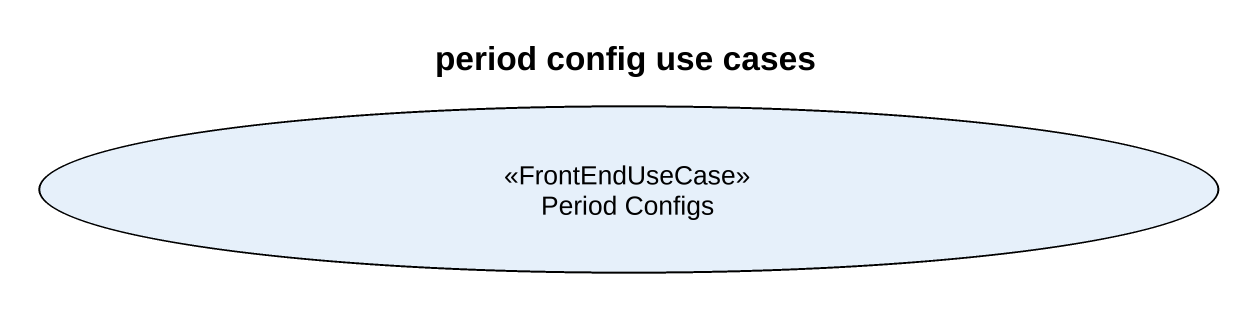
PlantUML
@startuml
title period config use cases
usecase "Period Configs" as Period_Configs <<FrontEndUseCase>>
@enduml
